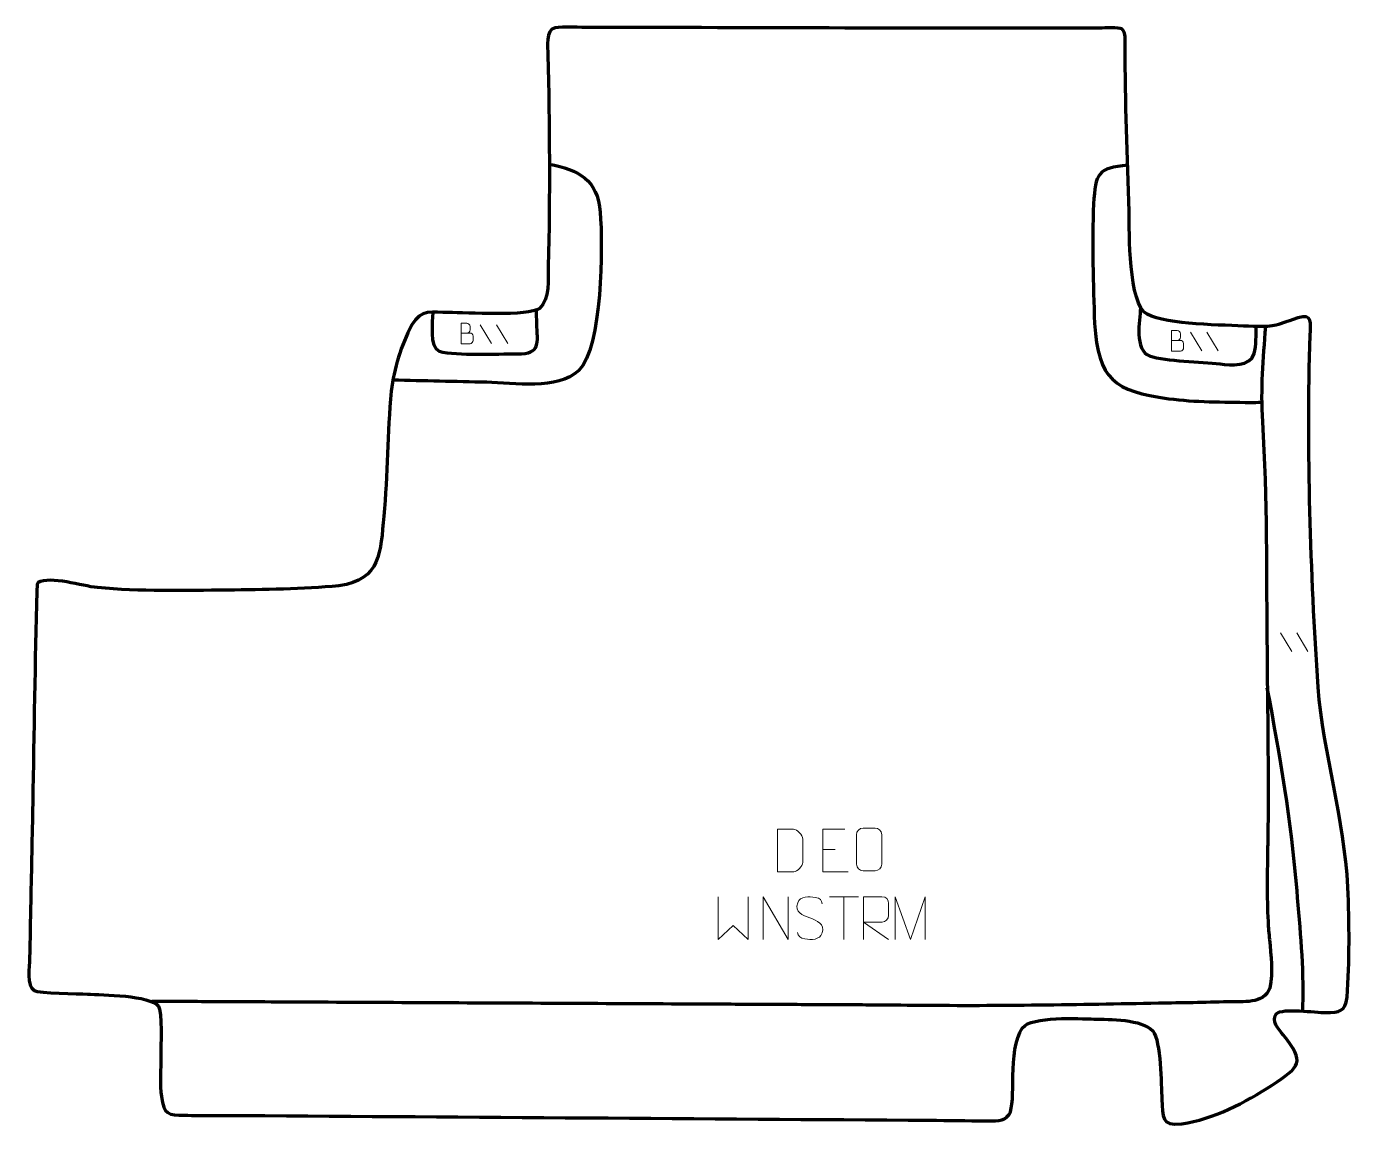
# Model space of a CAD drawing. Header units: millimetres. Extents: x 1049 to 1825, y 16 to 660.
import ezdxf

# ---------------------------------------------------------------- set-up
doc = ezdxf.new("R2010")
doc.units = ezdxf.units.MM
doc.header["$MEASUREMENT"] = 0
doc.layers.add('layer 1', color=7, linetype='Continuous')
doc.layers.add('layer 2', color=7, linetype='Continuous')

msp = doc.modelspace()

# ---------------------------------------------------------------- linework, layer by layer
at = {"layer": 'layer 1', "color": 142, "lineweight": 158}
for points, knots in [([(1355.4367, 579.7372), (1372.6244, 576.5922), (1383.7924, 570.5791), (1385.3162, 551.5219), (1385.3162, 551.5219), (1386.8713, 532.074), (1386.622, 472.3501), (1372.7214, 458.7779), (1372.7214, 458.7779), (1360.2112, 447.2179), (1334.7119, 451.5562), (1318.7636, 451.9115), (1318.7636, 451.9115), (1300.3672, 452.3214), (1281.9715, 452.7617), (1263.5746, 453.1539)], [0, 0, 0, 0, 0.2, 0.2, 0.2, 0.2, 0.4, 0.4, 0.4, 0.4, 0.6, 0.6, 0.6, 0.6, 1, 1, 1, 1]), ([(1694.7206, 579.2122), (1677.027, 577.4519), (1675.7888, 574.4003), (1674.6737, 556.519), (1674.6737, 556.519), (1673.425, 533.2907), (1674.5802, 509.601), (1675.1621, 486.3331), (1675.1621, 486.3331), (1677.554, 453.3926), (1686.4341, 446.8091), (1718.7694, 442.3106), (1718.7694, 442.3106), (1734.0451, 440.1855), (1750.8665, 440.4507), (1766.3664, 440.0603), (1766.3664, 440.0603), (1768.6628, 440.0024), (1770.9355, 440.195), (1773.2264, 440.3221)], [0, 0, 0, 0, 0.16666667, 0.16666667, 0.16666667, 0.16666667, 0.33333333, 0.33333333, 0.33333333, 0.33333333, 0.5, 0.5, 0.5, 0.5, 0.66666667, 0.66666667, 0.66666667, 0.66666667, 1, 1, 1, 1]), ([(1287.2235, 492.685), (1286.9232, 487.5947), (1284.9538, 472.2764), (1290.9023, 470.0975), (1290.9023, 470.0975), (1301.8864, 467.3926), (1324.4803, 468.7033), (1336.7277, 468.5887), (1336.7277, 468.5887), (1350.8726, 468.4564), (1348.4672, 474.8933), (1348.1094, 486.5874), (1348.1094, 486.5874), (1348.0319, 489.121), (1347.9888, 491.6529), (1347.9504, 494.1874)], [0, 0, 0, 0, 0.2, 0.2, 0.2, 0.2, 0.4, 0.4, 0.4, 0.4, 0.6, 0.6, 0.6, 0.6, 1, 1, 1, 1]), ([(1702.1993, 495.3231), (1701.5478, 488.022), (1698.6299, 470.7124), (1707.4613, 467.4045), (1707.4613, 467.4045), (1717.4493, 464.1556), (1737.3869, 463.9417), (1748.8027, 462.7015), (1748.8027, 462.7015), (1755.1752, 462.0093), (1766.6154, 460.8325), (1768.8552, 468.8264), (1768.8552, 468.8264), (1770.1029, 473.2794), (1769.89, 480.0591), (1769.97, 484.7882)], [0, 0, 0, 0, 0.2, 0.2, 0.2, 0.2, 0.4, 0.4, 0.4, 0.4, 0.6, 0.6, 0.6, 0.6, 1, 1, 1, 1]), ([(1775.4246, 484.6184), (1773.9572, 464.8905), (1772.4184, 448.7713), (1773.6649, 428.7936), (1773.6649, 428.7936), (1776.4716, 383.8067), (1775.9061, 338.7598), (1776.3496, 293.7158), (1776.3496, 293.7158), (1776.3496, 293.7158), (1776.359, 292.7577), (1776.359, 292.7577), (1776.359, 292.7577), (1776.5941, 270.7843), (1776.8148, 248.8111), (1776.9748, 226.837), (1776.9748, 226.837), (1777.0835, 211.5037), (1777.0381, 196.1832), (1776.7491, 180.8519), (1776.7491, 180.8519), (1776.7491, 180.8519), (1776.7305, 179.8848), (1776.7305, 179.8848), (1776.7305, 179.8848), (1776.4417, 165.1853), (1776.2214, 150.5655), (1776.9586, 135.8717), (1776.9586, 135.8717), (1777.142, 132.3405), (1777.4115, 128.8602), (1777.7629, 125.342), (1777.7629, 125.342), (1778.737, 115.8754), (1779.886, 106.3637), (1777.9697, 96.9404), (1777.9697, 96.9404), (1774.4251, 87.2219), (1761.9622, 89.0889), (1753.427, 88.8267), (1753.427, 88.8267), (1739.8375, 88.4095), (1726.2392, 88.2541), (1712.6456, 88.0182), (1712.6456, 88.0182), (1665.9957, 87.1127), (1619.3657, 86.2594), (1572.7041, 86.7128), (1572.7041, 86.7128), (1562.7952, 86.8158), (1552.8873, 86.9239), (1542.9779, 86.9759), (1542.9779, 86.9759), (1537.868, 87.0016), (1532.7582, 87.0273), (1527.6484, 87.0529), (1527.6484, 87.0529), (1521.8999, 87.0818), (1516.1514, 87.1106), (1510.4029, 87.1395), (1510.4029, 87.1395), (1497.6284, 87.2036), (1484.8539, 87.2677), (1472.0794, 87.3318), (1472.0794, 87.3318), (1465.3728, 87.3655), (1458.6662, 87.3992), (1451.9596, 87.4329), (1451.9596, 87.4329), (1451.9596, 87.4329), (1451.0015, 87.4377), (1451.0015, 87.4377), (1451.0015, 87.4377), (1399.9035, 87.6941), (1348.8056, 87.9506), (1297.7075, 88.2071), (1297.7075, 88.2071), (1272.1586, 88.3354), (1246.6096, 88.4637), (1221.0606, 88.5919), (1221.0606, 88.5919), (1201.8989, 88.6881), (1182.7371, 88.7843), (1163.5753, 88.8805), (1163.5753, 88.8805), (1150.8009, 88.9446), (1138.0264, 89.0088), (1125.2519, 89.0728), (1125.2519, 89.0728), (1124.2938, 89.0776), (1123.3358, 89.0824), (1122.3776, 89.0873)], [0, 0, 0, 0, 0.04166667, 0.04166667, 0.04166667, 0.04166667, 0.08333333, 0.08333333, 0.08333333, 0.08333333, 0.125, 0.125, 0.125, 0.125, 0.16666667, 0.16666667, 0.16666667, 0.16666667, 0.20833333, 0.20833333, 0.20833333, 0.20833333, 0.25, 0.25, 0.25, 0.25, 0.29166667, 0.29166667, 0.29166667, 0.29166667, 0.33333333, 0.33333333, 0.33333333, 0.33333333, 0.375, 0.375, 0.375, 0.375, 0.41666667, 0.41666667, 0.41666667, 0.41666667, 0.45833333, 0.45833333, 0.45833333, 0.45833333, 0.5, 0.5, 0.5, 0.5, 0.54166667, 0.54166667, 0.54166667, 0.54166667, 0.58333333, 0.58333333, 0.58333333, 0.58333333, 0.625, 0.625, 0.625, 0.625, 0.66666667, 0.66666667, 0.66666667, 0.66666667, 0.70833333, 0.70833333, 0.70833333, 0.70833333, 0.75, 0.75, 0.75, 0.75, 0.79166667, 0.79166667, 0.79166667, 0.79166667, 0.83333333, 0.83333333, 0.83333333, 0.83333333, 0.875, 0.875, 0.875, 0.875, 0.91666667, 0.91666667, 0.91666667, 0.91666667, 1, 1, 1, 1]), ([(1776.3124, 272.8246), (1783.8762, 232.8923), (1790.3367, 194.7523), (1793.7535, 154.1707), (1793.7535, 154.1707), (1795.7141, 130.8832), (1797.8604, 109.9842), (1797.2253, 86.4506), (1797.2253, 86.4506), (1797.1956, 85.3551), (1797.1694, 84.2595), (1797.1443, 83.1638)], [0, 0, 0, 0, 0.25, 0.25, 0.25, 0.25, 0.5, 0.5, 0.5, 0.5, 1, 1, 1, 1])]:
    msp.add_open_spline(points, degree=3, knots=knots, dxfattribs=at)
at = {"layer": 'layer 2', "color": 242, "lineweight": 158}
msp.add_open_spline([(1678.3189, 659.4966), (1680.7896, 659.5066), (1689.6263, 660.0027), (1691.1261, 658.9898), (1691.1261, 658.9898), (1693.9004, 657.1164), (1693.1052, 651.7579), (1693.1069, 648.6554), (1693.1069, 648.6554), (1693.16, 616.5889), (1694.5888, 584.0484), (1695.4602, 551.9431), (1695.4602, 551.9431), (1695.665, 540.0172), (1694.8746, 497.5633), (1706.0805, 491.778), (1706.0805, 491.778), (1718.0222, 485.6127), (1751.0767, 485.4736), (1765.5493, 484.7816), (1765.5493, 484.7816), (1782.303, 484.0259), (1779.2338, 484.9143), (1794.3513, 489.6023), (1794.3513, 489.6023), (1803.5295, 492.4485), (1801.8982, 486.6839), (1801.62, 479.463), (1801.62, 479.463), (1799.539, 410.9298), (1801.8314, 341.6343), (1806.2842, 273.2244), (1806.2842, 273.2244), (1809.6389, 233.5347), (1821.7818, 196.0914), (1823.7347, 155.9929), (1823.7347, 155.9929), (1824.7038, 134.8745), (1824.7421, 112.6247), (1823.3825, 91.5308), (1823.3825, 91.5308), (1822.1902, 82.685), (1819.0846, 82.9478), (1810.6727, 82.5518), (1810.6727, 82.5518), (1804.7394, 82.5632), (1785.5656, 85.4095), (1781.8118, 81.8857), (1781.8118, 81.8857), (1778.5822, 77.5095), (1783.0882, 72.8643), (1785.8944, 69.4277), (1785.8944, 69.4277), (1798.751, 53.3116), (1796.1112, 50.9744), (1779.295, 39.9951), (1779.295, 39.9951), (1763.568, 29.8935), (1745.009, 20.0858), (1726.3368, 17.2985), (1726.3368, 17.2985), (1714.0194, 15.7742), (1715.378, 21.5965), (1714.7017, 31.7144), (1714.7017, 31.7144), (1714.2019, 40.4636), (1714.3686, 65.5794), (1709.306, 71.7727), (1709.306, 71.7727), (1702.9696, 78.7325), (1683.9813, 78.5852), (1674.8216, 78.7431), (1674.8216, 78.7431), (1666.0598, 78.9414), (1638.411, 80.6036), (1632.9889, 73.6247), (1632.9889, 73.6247), (1623.73, 59.7672), (1629.8293, 29.7772), (1625.0813, 22.8388), (1625.0813, 22.8388), (1621.996, 18.3304), (1616.5218, 19.1937), (1611.461, 19.1701), (1611.461, 19.1701), (1600.456, 19.1189), (1589.486, 19.3606), (1578.4859, 19.4452), (1578.4859, 19.4452), (1444.3718, 20.3884), (1310.2577, 21.3316), (1176.1436, 22.2748), (1176.1436, 22.2748), (1164.573, 22.3561), (1152.8794, 22.2247), (1141.3488, 22.3734), (1141.3488, 22.3734), (1132.1682, 22.451), (1129.5198, 22.7452), (1128.008, 33.2901), (1128.008, 33.2901), (1127.0463, 39.9989), (1127.6904, 50.0067), (1127.653, 57.1401), (1127.653, 57.1401), (1127.6672, 61.9515), (1128.4466, 83.6129), (1126.2568, 86.3431), (1126.2568, 86.3431), (1121.1322, 92.7323), (1093.5949, 92.8822), (1084.5771, 93.3904), (1084.5771, 93.3904), (1079.5684, 93.6403), (1056.018, 93.806), (1053.3082, 95.455), (1053.3082, 95.455), (1048.8608, 98.1612), (1050.5822, 109.5036), (1050.6948, 114.3503), (1050.6948, 114.3503), (1050.954, 125.5078), (1051.1431, 136.6691), (1051.3672, 147.8277), (1051.3672, 147.8277), (1051.7538, 166.9587), (1052.1405, 186.0897), (1052.5271, 205.2207), (1052.5271, 205.2207), (1053.348, 246.5379), (1053.7269, 288.0885), (1055.0387, 329.3649), (1055.0387, 329.3649), (1055.0765, 330.5549), (1054.8186, 333.7141), (1055.6509, 334.6281), (1055.6509, 334.6281), (1063.0224, 338.4821), (1081.4527, 332.5195), (1090.4675, 331.588), (1090.4675, 331.588), (1115.1527, 329.2707), (1141.9028, 329.8595), (1166.78, 330.1427), (1166.78, 330.1427), (1188.1884, 330.3946), (1210.8425, 330.6572), (1232.1202, 332.6372), (1232.1202, 332.6372), (1257.0074, 336.3902), (1256.3637, 352.4766), (1258.449, 373.429), (1258.449, 373.429), (1260.7288, 397.7946), (1260.3522, 422.4434), (1262.7888, 446.6379), (1262.7888, 446.6379), (1264.311, 460.2419), (1268.5536, 473.4063), (1274.7714, 485.5897), (1274.7714, 485.5897), (1280.3656, 495.0264), (1286.8138, 492.8122), (1296.6556, 492.8008), (1296.6556, 492.8008), (1306.4327, 492.658), (1343.3816, 490.4152), (1349.7301, 495.2447), (1349.7301, 495.2447), (1355.8765, 500.5595), (1354.6562, 512.5697), (1354.86, 520.0531), (1354.86, 520.0531), (1355.8897, 560.977), (1355.6228, 602.7794), (1354.6851, 643.7158), (1354.6851, 643.7158), (1354.5862, 648.0318), (1352.953, 658.5674), (1358.8169, 659.6455), (1358.8169, 659.6455), (1363.1175, 660.436), (1374.2147, 659.8465), (1379.3711, 659.8461), (1379.3711, 659.8461), (1479.0209, 659.8393), (1578.6686, 659.1033), (1678.3189, 659.4966)], degree=3, knots=[0, 0, 0, 0, 0.02083333, 0.02083333, 0.02083333, 0.02083333, 0.04166667, 0.04166667, 0.04166667, 0.04166667, 0.0625, 0.0625, 0.0625, 0.0625, 0.08333333, 0.08333333, 0.08333333, 0.08333333, 0.10416667, 0.10416667, 0.10416667, 0.10416667, 0.125, 0.125, 0.125, 0.125, 0.14583333, 0.14583333, 0.14583333, 0.14583333, 0.16666667, 0.16666667, 0.16666667, 0.16666667, 0.1875, 0.1875, 0.1875, 0.1875, 0.20833333, 0.20833333, 0.20833333, 0.20833333, 0.22916667, 0.22916667, 0.22916667, 0.22916667, 0.25, 0.25, 0.25, 0.25, 0.27083333, 0.27083333, 0.27083333, 0.27083333, 0.29166667, 0.29166667, 0.29166667, 0.29166667, 0.3125, 0.3125, 0.3125, 0.3125, 0.33333333, 0.33333333, 0.33333333, 0.33333333, 0.35416667, 0.35416667, 0.35416667, 0.35416667, 0.375, 0.375, 0.375, 0.375, 0.39583333, 0.39583333, 0.39583333, 0.39583333, 0.41666667, 0.41666667, 0.41666667, 0.41666667, 0.4375, 0.4375, 0.4375, 0.4375, 0.45833333, 0.45833333, 0.45833333, 0.45833333, 0.47916667, 0.47916667, 0.47916667, 0.47916667, 0.5, 0.5, 0.5, 0.5, 0.52083333, 0.52083333, 0.52083333, 0.52083333, 0.54166667, 0.54166667, 0.54166667, 0.54166667, 0.5625, 0.5625, 0.5625, 0.5625, 0.58333333, 0.58333333, 0.58333333, 0.58333333, 0.60416667, 0.60416667, 0.60416667, 0.60416667, 0.625, 0.625, 0.625, 0.625, 0.64583333, 0.64583333, 0.64583333, 0.64583333, 0.66666667, 0.66666667, 0.66666667, 0.66666667, 0.6875, 0.6875, 0.6875, 0.6875, 0.70833333, 0.70833333, 0.70833333, 0.70833333, 0.72916667, 0.72916667, 0.72916667, 0.72916667, 0.75, 0.75, 0.75, 0.75, 0.77083333, 0.77083333, 0.77083333, 0.77083333, 0.79166667, 0.79166667, 0.79166667, 0.79166667, 0.8125, 0.8125, 0.8125, 0.8125, 0.83333333, 0.83333333, 0.83333333, 0.83333333, 0.85416667, 0.85416667, 0.85416667, 0.85416667, 0.875, 0.875, 0.875, 0.875, 0.89583333, 0.89583333, 0.89583333, 0.89583333, 0.91666667, 0.91666667, 0.91666667, 0.91666667, 0.9375, 0.9375, 0.9375, 0.9375, 0.95833333, 0.95833333, 0.95833333, 0.95833333, 1, 1, 1, 1], dxfattribs=at)
at = {"layer": 'layer 2', "color": 250, "lineweight": 9}
for points, knots in [([(1303.694, 480.7883), (1305.4446, 480.7884), (1307.1955, 480.7884), (1308.9465, 480.7883), (1308.9465, 480.7883), (1309.8969, 480.7799), (1310.8224, 479.9446), (1310.8224, 478.9585), (1310.8224, 478.9585), (1310.8222, 478.4155), (1310.8222, 476.9484), (1310.8224, 476.4052), (1310.8224, 476.4052), (1310.8309, 475.5113), (1310.0889, 474.5424), (1308.972, 474.5505), (1308.972, 474.5505), (1307.2208, 474.5507), (1305.4698, 474.5507), (1303.719, 474.5505), (1303.719, 474.5505), (1303.719, 478.5527), (1303.719, 482.5546), (1303.719, 486.5564), (1303.719, 486.5564), (1304.861, 486.5564), (1306.0033, 486.5564), (1307.1456, 486.5564), (1307.1456, 486.5564), (1307.9543, 486.5649), (1308.9631, 485.6457), (1308.9716, 484.7015), (1308.9716, 484.7015), (1308.9714, 483.7074), (1308.9714, 483.6372), (1308.9716, 482.643), (1308.9716, 482.643), (1308.9799, 481.6489), (1308.0877, 480.7799), (1307.1206, 480.7883)], [0, 0, 0, 0, 0.09090909, 0.09090909, 0.09090909, 0.09090909, 0.18181818, 0.18181818, 0.18181818, 0.18181818, 0.27272727, 0.27272727, 0.27272727, 0.27272727, 0.36363636, 0.36363636, 0.36363636, 0.36363636, 0.45454545, 0.45454545, 0.45454545, 0.45454545, 0.54545455, 0.54545455, 0.54545455, 0.54545455, 0.63636364, 0.63636364, 0.63636364, 0.63636364, 0.72727273, 0.72727273, 0.72727273, 0.72727273, 0.81818182, 0.81818182, 0.81818182, 0.81818182, 1, 1, 1, 1]), ([(1720.2928, 476.4925), (1722.0434, 476.4926), (1723.7943, 476.4926), (1725.5453, 476.4925), (1725.5453, 476.4925), (1726.4957, 476.4841), (1727.4212, 475.6488), (1727.4212, 474.6627), (1727.4212, 474.6627), (1727.421, 474.1197), (1727.421, 472.6526), (1727.4212, 472.1094), (1727.4212, 472.1094), (1727.4297, 471.2155), (1726.6877, 470.2466), (1725.5708, 470.2547), (1725.5708, 470.2547), (1723.8196, 470.2549), (1722.0686, 470.2549), (1720.3178, 470.2547), (1720.3178, 470.2547), (1720.3178, 474.2569), (1720.3178, 478.2588), (1720.3178, 482.2606), (1720.3178, 482.2606), (1721.4598, 482.2606), (1722.6021, 482.2606), (1723.7444, 482.2606), (1723.7444, 482.2606), (1724.5531, 482.2691), (1725.5619, 481.3499), (1725.5704, 480.4057), (1725.5704, 480.4057), (1725.5702, 479.4116), (1725.5702, 479.3414), (1725.5704, 478.3472), (1725.5704, 478.3472), (1725.5787, 477.3531), (1724.6865, 476.4841), (1723.7194, 476.4925)], [0, 0, 0, 0, 0.09090909, 0.09090909, 0.09090909, 0.09090909, 0.18181818, 0.18181818, 0.18181818, 0.18181818, 0.27272727, 0.27272727, 0.27272727, 0.27272727, 0.36363636, 0.36363636, 0.36363636, 0.36363636, 0.45454545, 0.45454545, 0.45454545, 0.45454545, 0.54545455, 0.54545455, 0.54545455, 0.54545455, 0.63636364, 0.63636364, 0.63636364, 0.63636364, 0.72727273, 0.72727273, 0.72727273, 0.72727273, 0.81818182, 0.81818182, 0.81818182, 0.81818182, 1, 1, 1, 1]), ([(1489.2666, 165.1076), (1491.5984, 165.108), (1496.5486, 165.084), (1498.8801, 165.0837), (1498.8801, 165.0837), (1500.8051, 164.9783), (1504.1237, 168.5199), (1504.1125, 170.5372), (1504.1125, 170.5372), (1504.1121, 176.3073), (1504.1121, 178.477), (1504.1125, 184.2463), (1504.1125, 184.2463), (1504.1082, 186.3844), (1500.7337, 190.0445), (1498.5813, 190.031), (1498.5813, 190.031), (1496.2556, 190.031), (1491.5313, 190.031), (1489.2052, 190.031), (1489.2052, 190.031), (1489.2056, 184.2841), (1489.2669, 170.8549), (1489.2666, 165.1076)], [0, 0, 0, 0, 0.14285714, 0.14285714, 0.14285714, 0.14285714, 0.28571429, 0.28571429, 0.28571429, 0.28571429, 0.42857143, 0.42857143, 0.42857143, 0.42857143, 0.57142857, 0.57142857, 0.57142857, 0.57142857, 0.71428571, 0.71428571, 0.71428571, 0.71428571, 1, 1, 1, 1]), ([(1528.713, 190.0385), (1528.713, 190.0385), (1515.8391, 190.0385), (1515.8391, 190.0385), (1515.8391, 190.0385), (1515.8391, 190.0385), (1515.8391, 165.0849), (1515.8391, 165.0849), (1515.8391, 165.0849), (1515.8391, 165.0849), (1530.7049, 165.0849), (1530.7049, 165.0849)], [0, 0, 0, 0, 0.25, 0.25, 0.25, 0.25, 0.5, 0.5, 0.5, 0.5, 1, 1, 1, 1]), ([(1539.4876, 190.6353), (1541.8133, 190.6353), (1544.1394, 190.6353), (1546.4655, 190.6353), (1546.4655, 190.6353), (1548.4121, 190.6709), (1550.4035, 189.1793), (1550.4302, 186.7417), (1550.4302, 186.7417), (1550.4298, 180.9948), (1550.4298, 175.2475), (1550.4302, 169.4998), (1550.4302, 169.4998), (1550.2904, 167.1764), (1548.6132, 165.6968), (1546.4655, 165.686), (1546.4655, 165.686), (1544.1336, 165.6864), (1541.8017, 165.6864), (1539.4702, 165.686), (1539.4702, 165.686), (1537.5452, 165.5806), (1535.5731, 167.4651), (1535.5843, 169.4824), (1535.5843, 169.4824), (1535.5846, 175.2525), (1535.5846, 181.0222), (1535.5843, 186.7915), (1535.5843, 186.7915), (1535.5885, 188.9296), (1537.3352, 190.6488), (1539.4876, 190.6353)], [0, 0, 0, 0, 0.11111111, 0.11111111, 0.11111111, 0.11111111, 0.22222222, 0.22222222, 0.22222222, 0.22222222, 0.33333333, 0.33333333, 0.33333333, 0.33333333, 0.44444444, 0.44444444, 0.44444444, 0.44444444, 0.55555556, 0.55555556, 0.55555556, 0.55555556, 0.66666667, 0.66666667, 0.66666667, 0.66666667, 0.77777778, 0.77777778, 0.77777778, 0.77777778, 1, 1, 1, 1]), ([(1454.4263, 150.3994), (1454.4263, 150.3994), (1454.4263, 125.4414), (1454.4263, 125.4414), (1454.4263, 125.4414), (1454.4263, 125.4414), (1463.269, 133.5061), (1463.269, 133.5061), (1463.269, 133.5061), (1463.269, 133.5061), (1472.1114, 125.442), (1472.1114, 125.442), (1472.1114, 125.442), (1472.1114, 125.442), (1472.1114, 150.3994), (1472.1114, 150.3994)], [0, 0, 0, 0, 0.2, 0.2, 0.2, 0.2, 0.4, 0.4, 0.4, 0.4, 0.6, 0.6, 0.6, 0.6, 1, 1, 1, 1]), ([(1480.9415, 125.4437), (1480.9415, 125.4437), (1480.9415, 150.3972), (1480.9415, 150.3972), (1480.9415, 150.3972), (1480.9415, 150.3972), (1495.5963, 125.4437), (1495.5963, 125.4437), (1495.5963, 125.4437), (1495.5963, 125.4437), (1495.5963, 150.3972), (1495.5963, 150.3972)], [0, 0, 0, 0, 0.25, 0.25, 0.25, 0.25, 0.5, 0.5, 0.5, 0.5, 1, 1, 1, 1]), ([(1508.2743, 138.0943), (1504.026, 139.5647), (1499.1179, 141.3605), (1501.123, 146.8808), (1501.123, 146.8808), (1502.6265, 151.0207), (1507.8401, 150.6322), (1511.4437, 150.0311), (1511.4437, 150.0311), (1514.3043, 149.5539), (1515.169, 148.3407), (1515.4796, 146.2566)], [0, 0, 0, 0, 0.25, 0.25, 0.25, 0.25, 0.5, 0.5, 0.5, 0.5, 1, 1, 1, 1]), ([(1539.7793, 125.4437), (1539.7793, 125.4437), (1539.7793, 150.3972), (1539.7793, 150.3972), (1539.7793, 150.3972), (1543.3741, 150.3972), (1546.9696, 150.3972), (1550.5648, 150.3972), (1550.5648, 150.3972), (1552.8901, 150.3595), (1554.4474, 148.8695), (1554.4433, 146.5031), (1554.4433, 146.5031), (1554.4429, 144.4676), (1554.4429, 141.4082), (1554.4433, 139.3722), (1554.4433, 139.3722), (1554.4368, 137.4967), (1552.6245, 135.5549), (1550.615, 135.5358), (1550.615, 135.5358), (1550.615, 135.5358), (1539.7793, 135.5358), (1539.7793, 135.5358), (1539.7793, 135.5358), (1539.7793, 135.5358), (1554.434, 125.4437), (1554.434, 125.4437)], [0, 0, 0, 0, 0.125, 0.125, 0.125, 0.125, 0.25, 0.25, 0.25, 0.25, 0.375, 0.375, 0.375, 0.375, 0.5, 0.5, 0.5, 0.5, 0.625, 0.625, 0.625, 0.625, 0.75, 0.75, 0.75, 0.75, 1, 1, 1, 1]), ([(1558.2689, 125.4415), (1558.2689, 125.4415), (1558.2689, 150.3994), (1558.2689, 150.3994), (1558.2689, 150.3994), (1558.2689, 150.3994), (1567.194, 125.4415), (1567.194, 125.4415), (1567.194, 125.4415), (1567.194, 125.4415), (1575.9539, 150.3989), (1575.9539, 150.3989), (1575.9539, 150.3989), (1575.9539, 150.3989), (1575.9539, 125.4415), (1575.9539, 125.4415)], [0, 0, 0, 0, 0.2, 0.2, 0.2, 0.2, 0.4, 0.4, 0.4, 0.4, 0.6, 0.6, 0.6, 0.6, 1, 1, 1, 1]), ([(1508.2743, 138.0942), (1512.2929, 136.4475), (1517.3224, 134.5592), (1515.4884, 129.1989), (1515.4884, 129.1989), (1514.0286, 124.9325), (1509.1178, 125.1892), (1505.3917, 125.7439), (1505.3917, 125.7439), (1502.6417, 126.1537), (1501.4208, 127.3672), (1501.0428, 129.4794)], [0, 0, 0, 0, 0.25, 0.25, 0.25, 0.25, 0.5, 0.5, 0.5, 0.5, 1, 1, 1, 1])]:
    msp.add_open_spline(points, degree=3, knots=knots, dxfattribs=at)
for points in [[(1314.9622, 485.6252), (1314.9622, 485.6252), (1321.6038, 474.5894), (1321.6038, 474.5894)], [(1324.4861, 485.6252), (1324.4861, 485.6252), (1331.1277, 474.5895), (1331.1277, 474.5895)], [(1731.561, 481.3294), (1731.561, 481.3294), (1738.2026, 470.2936), (1738.2026, 470.2936)], [(1741.0849, 481.3294), (1741.0849, 481.3294), (1747.7265, 470.2937), (1747.7265, 470.2937)], [(1784.2131, 305.1166), (1784.2131, 305.1166), (1790.8547, 294.0808), (1790.8547, 294.0808)], [(1793.737, 305.1166), (1793.737, 305.1166), (1800.3786, 294.0809), (1800.3786, 294.0809)], [(1515.8391, 178.1588), (1515.8391, 178.1588), (1523.0072, 178.1588), (1523.0072, 178.1588)], [(1519.7753, 150.3737), (1519.7753, 150.3737), (1536.7625, 150.3737), (1536.7625, 150.3737)], [(1528.2691, 125.4437), (1528.2691, 125.4437), (1528.2691, 150.3972), (1528.2691, 150.3972)]]:
    msp.add_open_spline(points, degree=3, dxfattribs=at)

doc.saveas('drawing.dxf')
